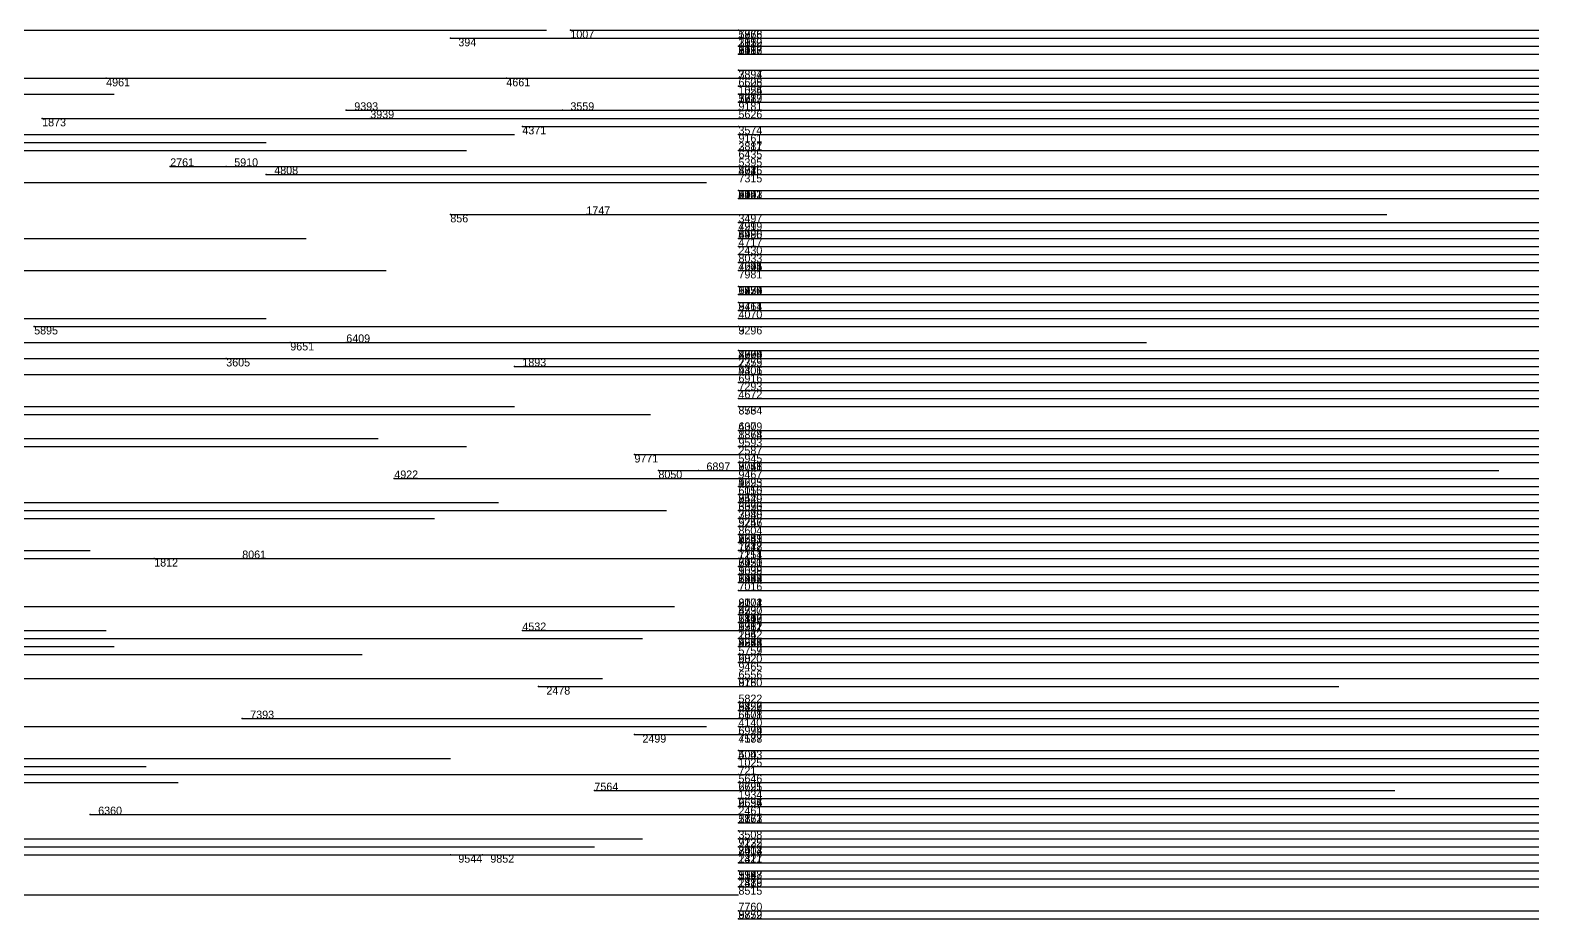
# Model space of a CAD drawing. Extents: x 0 to 1.1, y 0 to 1.
# Drawn here: x 0.9115 to 1.1, y 0.388 to 0.499 of the extents above; entities that cross this region are included whole.
import ezdxf

# ---------------------------------------------------------------- set-up
doc = ezdxf.new("R2010")
doc.units = 0
for name, color, linetype in [('Normals', 1, 'CONTINUOUS'), ('Source_points', 5, 'CONTINUOUS'), ('Text', 3, 'CONTINUOUS')]:
    doc.layers.add(name, color=color, linetype=linetype)

msp = doc.modelspace()

# ---------------------------------------------------------------- linework, layer by layer
at = {"layer": 'Normals', "color": 1}
for p, q in [((0.876, 0.499), (0.976, 0.499)), ((0.964, 0.498), (1.064, 0.498)), ((0.979, 0.499, 1), (1.079, 0.499, 1)), ((1, 0.499, 0.605), (1.1, 0.499, 0.605)), ((1, 0.499, 0.426), (1.1, 0.499, 0.426)), ((1, 0.498, 0.29), (1.1, 0.498, 0.29)), ((1, 0.498, 0.978), (1.1, 0.498, 0.978)), ((1, 0.498, 0.579), (1.1, 0.498, 0.579)), ((1, 0.497, 0.335), (1.1, 0.497, 0.335)), ((1, 0.497, 0.905), (1.1, 0.497, 0.905)), ((1, 0.497, 0.005), (1.1, 0.497, 0.005)), ((1, 0.497, 0.369), (1.1, 0.497, 0.369)), ((1, 0.497, 0.208), (1.1, 0.497, 0.208)), ((1, 0.496, 0.932), (1.1, 0.496, 0.932)), ((1, 0.496, 0.857), (1.1, 0.496, 0.857)), ((1, 0.494, 0.132), (1.1, 0.494, 0.132)), ((0.898, 0.493, 1), (0.998, 0.493, 1)), ((0.921, 0.493, 1), (1.021, 0.493, 1)), ((0.971, 0.493), (1.071, 0.493)), ((1, 0.493, 0.676), (1.1, 0.493, 0.676)), ((1, 0.492, 0.245), (1.1, 0.492, 0.245)), ((1, 0.492, 0.443), (1.1, 0.492, 0.443)), ((1, 0.492, 0.988), (1.1, 0.492, 0.988)), ((0.823, 0.491), (0.922, 0.491)), ((1, 0.491, 0.383), (1.1, 0.491, 0.383)), ((1, 0.491, 0.141), (1.1, 0.491, 0.141)), ((1, 0.491, 0.537), (1.1, 0.491, 0.537)), ((1, 0.491, 0.571), (1.1, 0.491, 0.571)), ((0.951, 0.489), (1.051, 0.489)), ((0.978, 0.489), (1.078, 0.489)), ((1, 0.49, 0.077), (1.1, 0.49, 0.077)), ((1, 0.489, 0.424), (1.1, 0.489, 0.424)), ((0.913, 0.488), (1.013, 0.488)), ((0.954, 0.488, 1), (1.054, 0.488, 1)), ((0.973, 0.487), (1.073, 0.487)), ((1, 0.488, 0.642), (1.1, 0.488, 0.642)), ((1, 0.487, 0.832), (1.1, 0.487, 0.832)), ((0.841, 0.485, 1), (0.941, 0.485, 1)), ((0.872, 0.486, 1), (0.972, 0.486, 1)), ((1, 0.486, 0.556), (1.1, 0.486, 0.556)), ((0.866, 0.484), (0.966, 0.484)), ((1, 0.484, 0.402), (1.1, 0.484, 0.402)), ((1, 0.484, 0.347), (1.1, 0.484, 0.347)), ((1, 0.484, 0.307), (1.1, 0.484, 0.307)), ((0.929, 0.482), (1.029, 0.482)), ((0.936, 0.482), (1.036, 0.482)), ((0.941, 0.481), (1.041, 0.481)), ((1, 0.482, 0.927), (1.1, 0.482, 0.927)), ((1, 0.482, 0.845), (1.1, 0.482, 0.845)), ((1, 0.481, 0.541), (1.1, 0.481, 0.541)), ((1, 0.481, 0.117), (1.1, 0.481, 0.117)), ((1, 0.481, 0.393), (1.1, 0.481, 0.393)), ((0.852, 0.48, 1), (0.952, 0.48, 1)), ((0.896, 0.48, 1), (0.996, 0.48, 1)), ((1, 0.479, 0.634), (1.1, 0.479, 0.634)), ((1, 0.479, 0.002), (1.1, 0.479, 0.002)), ((1, 0.479, 0.838), (1.1, 0.479, 0.838)), ((1, 0.478, 0.393), (1.1, 0.478, 0.393)), ((1, 0.478, 0.768), (1.1, 0.478, 0.768)), ((0.964, 0.476, 1), (1.064, 0.476, 1)), ((0.981, 0.476), (1.081, 0.476)), ((1, 0.475, 0.687), (1.1, 0.475, 0.687)), ((1, 0.475, 0.654), (1.1, 0.475, 0.654)), ((1, 0.475, 0.586), (1.1, 0.475, 0.586)), ((1, 0.474, 0.66), (1.1, 0.474, 0.66)), ((0.846, 0.473, 1), (0.946, 0.473, 1)), ((1, 0.473, 0.405), (1.1, 0.473, 0.405)), ((1, 0.473, 0.602), (1.1, 0.473, 0.602)), ((1, 0.472, 0.041), (1.1, 0.472, 0.041)), ((1, 0.472, 0.155), (1.1, 0.472, 0.155)), ((1, 0.471, 0.443), (1.1, 0.471, 0.443)), ((1, 0.47, 0.067), (1.1, 0.47, 0.067)), ((1, 0.47, 0.176), (1.1, 0.47, 0.176)), ((1, 0.47, 0.487), (1.1, 0.47, 0.487)), ((0.856, 0.469), (0.956, 0.469)), ((1, 0.469, 0.196), (1.1, 0.469, 0.196)), ((1, 0.467, 0.592), (1.1, 0.467, 0.592)), ((1, 0.467, 0.276), (1.1, 0.467, 0.276)), ((1, 0.466, 0.829), (1.1, 0.466, 0.829)), ((1, 0.466, 0.865), (1.1, 0.466, 0.865)), ((1, 0.466, 0.49), (1.1, 0.466, 0.49)), ((1, 0.465, 0.001), (1.1, 0.465, 0.001)), ((1, 0.464, 0.069), (1.1, 0.464, 0.069)), ((1, 0.464, 0.016), (1.1, 0.464, 0.016)), ((0.841, 0.463), (0.941, 0.463)), ((0.912, 0.462, 1), (1.012, 0.462, 1)), ((1, 0.463, 0.901), (1.1, 0.463, 0.901)), ((1, 0.462, 0.609), (1.1, 0.462, 0.609)), ((1, 0.462, 0.373), (1.1, 0.462, 0.373)), ((0.869, 0.46, 1), (0.969, 0.46, 1)), ((0.944, 0.46, 1), (1.044, 0.46, 1)), ((0.951, 0.46), (1.051, 0.46)), ((1, 0.459, 0.035), (1.1, 0.459, 0.035)), ((0.891, 0.458, 1), (0.991, 0.458, 1)), ((0.936, 0.458, 1), (1.036, 0.458, 1)), ((0.972, 0.457), (1.072, 0.457)), ((1, 0.458, 0.792), (1.1, 0.458, 0.792)), ((1, 0.458, 0.392), (1.1, 0.458, 0.392)), ((1, 0.458, 0.334), (1.1, 0.458, 0.334)), ((1, 0.458, 0.332), (1.1, 0.458, 0.332)), ((1, 0.457, 0.728), (1.1, 0.457, 0.728)), ((0.903, 0.456), (1.004, 0.456)), ((1, 0.456, 0.946), (1.1, 0.456, 0.946)), ((1, 0.456, 0.947), (1.1, 0.456, 0.947)), ((1, 0.455, 0.33), (1.1, 0.455, 0.33)), ((1, 0.454, 0.391), (1.1, 0.454, 0.391)), ((1, 0.453, 0.354), (1.1, 0.453, 0.354)), ((0.872, 0.452, 1), (0.972, 0.452, 1)), ((0.889, 0.451), (0.989, 0.451)), ((1, 0.452, 0.229), (1.1, 0.452, 0.229)), ((1, 0.452, 0.842), (1.1, 0.452, 0.842)), ((1, 0.449, 0.175), (1.1, 0.449, 0.175)), ((1, 0.449, 0.576), (1.1, 0.449, 0.576)), ((1, 0.449, 0.718), (1.1, 0.449, 0.718)), ((0.834, 0.448), (0.934, 0.448)), ((0.855, 0.448), (0.955, 0.448)), ((0.866, 0.447, 1), (0.966, 0.447, 1)), ((1, 0.448, 0.531), (1.1, 0.448, 0.531)), ((1, 0.447, 0.457), (1.1, 0.447, 0.457)), ((0.987, 0.446), (1.087, 0.446)), ((1, 0.446, 0.483), (1.1, 0.446, 0.483)), ((1, 0.446, 0.126), (1.1, 0.446, 0.126)), ((1, 0.445, 0.735), (1.1, 0.445, 0.735)), ((1, 0.445, 0.667), (1.1, 0.445, 0.667)), ((1, 0.445, 0.178), (1.1, 0.445, 0.178)), ((0.957, 0.443, 1), (1.057, 0.443, 1)), ((0.99, 0.444, 1), (1.09, 0.444, 1)), ((0.995, 0.444), (1.095, 0.444)), ((1, 0.443, 0.601), (1.1, 0.443, 0.601)), ((1, 0.443, 0.212), (1.1, 0.443, 0.212)), ((1, 0.442, 0.584), (1.1, 0.442, 0.584)), ((1, 0.442, 0.411), (1.1, 0.442, 0.411)), ((1, 0.442, 0.38), (1.1, 0.442, 0.38)), ((1, 0.442, 0.703), (1.1, 0.442, 0.703)), ((0.818, 0.44, 1), (0.918, 0.44, 1)), ((0.87, 0.44), (0.97, 0.44)), ((1, 0.441, 0.98), (1.1, 0.441, 0.98)), ((1, 0.44, 0.26), (1.1, 0.44, 0.26)), ((1, 0.44, 0.005), (1.1, 0.44, 0.005)), ((1, 0.44, 0.56), (1.1, 0.44, 0.56)), ((1, 0.44, 0.162), (1.1, 0.44, 0.162)), ((0.862, 0.438, 1), (0.962, 0.438, 1)), ((0.891, 0.439, 1), (0.991, 0.439, 1)), ((1, 0.439, 0.271), (1.1, 0.439, 0.271)), ((1, 0.439, 0.926), (1.1, 0.439, 0.926)), ((1, 0.438, 0.711), (1.1, 0.438, 0.711)), ((1, 0.438, 0.383), (1.1, 0.438, 0.383)), ((1, 0.437, 0.48), (1.1, 0.437, 0.48)), ((1, 0.437, 0.544), (1.1, 0.437, 0.544)), ((1, 0.436, 0.84), (1.1, 0.436, 0.84)), ((1, 0.436, 0.216), (1.1, 0.436, 0.216)), ((0.819, 0.434), (0.919, 0.434)), ((1, 0.435, 0.698), (1.1, 0.435, 0.698)), ((1, 0.435, 0.045), (1.1, 0.435, 0.045)), ((1, 0.435, 0.539), (1.1, 0.435, 0.539)), ((1, 0.435, 0.328), (1.1, 0.435, 0.328)), ((1, 0.434, 0.966), (1.1, 0.434, 0.966)), ((1, 0.434, 0.081), (1.1, 0.434, 0.081)), ((0.896, 0.433), (0.996, 0.433)), ((0.927, 0.433, 1), (1.027, 0.433, 1)), ((0.938, 0.433), (1.038, 0.433)), ((1, 0.433, 0.249), (1.1, 0.433, 0.249)), ((1, 0.433, 0.461), (1.1, 0.433, 0.461)), ((1, 0.433, 0.539), (1.1, 0.433, 0.539)), ((1, 0.433, 0.582), (1.1, 0.433, 0.582)), ((1, 0.432, 0.522), (1.1, 0.432, 0.522)), ((1, 0.431, 0.729), (1.1, 0.431, 0.729)), ((1, 0.431, 0.026), (1.1, 0.431, 0.026)), ((1, 0.431, 0.647), (1.1, 0.431, 0.647)), ((1, 0.431, 0.455), (1.1, 0.431, 0.455)), ((1, 0.431, 0.201), (1.1, 0.431, 0.201)), ((1, 0.431, 0.565), (1.1, 0.431, 0.565)), ((1, 0.43, 0.516), (1.1, 0.43, 0.516)), ((1, 0.43, 0.13), (1.1, 0.43, 0.13)), ((1, 0.429, 0.176), (1.1, 0.429, 0.176)), ((0.892, 0.427, 1), (0.992, 0.427, 1)), ((1, 0.427, 0.663), (1.1, 0.427, 0.663)), ((1, 0.427, 0.955), (1.1, 0.427, 0.955)), ((1, 0.427, 0.343), (1.1, 0.427, 0.343)), ((1, 0.427, 0.061), (1.1, 0.427, 0.061)), ((1, 0.426, 0.944), (1.1, 0.426, 0.944)), ((1, 0.426, 0.698), (1.1, 0.426, 0.698)), ((1, 0.426, 0.673), (1.1, 0.426, 0.673)), ((1, 0.426, 0.987), (1.1, 0.426, 0.987)), ((1, 0.426, 0.704), (1.1, 0.426, 0.704)), ((1, 0.425, 0.717), (1.1, 0.425, 0.717)), ((1, 0.425, 0.318), (1.1, 0.425, 0.318)), ((1, 0.425, 0.76), (1.1, 0.425, 0.76)), ((1, 0.425, 0.137), (1.1, 0.425, 0.137)), ((0.821, 0.424), (0.921, 0.424)), ((0.858, 0.423), (0.958, 0.423)), ((0.888, 0.423), (0.988, 0.423)), ((0.973, 0.424), (1.073, 0.424)), ((1, 0.424, 0.096), (1.1, 0.424, 0.096)), ((1, 0.424, 0.087), (1.1, 0.424, 0.087)), ((1, 0.423, 0.785), (1.1, 0.423, 0.785)), ((1, 0.423, 0.793), (1.1, 0.423, 0.793)), ((1, 0.423, 0.482), (1.1, 0.423, 0.482)), ((1, 0.423, 0.677), (1.1, 0.423, 0.677)), ((1, 0.423, 0.697), (1.1, 0.423, 0.697)), ((0.815, 0.422), (0.915, 0.422)), ((0.822, 0.422), (0.922, 0.422)), ((0.853, 0.421), (0.953, 0.421)), ((1, 0.422, 0.776), (1.1, 0.422, 0.776)), ((1, 0.422, 0.738), (1.1, 0.422, 0.738)), ((1, 0.421, 0.58), (1.1, 0.421, 0.58)), ((1, 0.42, 0.895), (1.1, 0.42, 0.895)), ((1, 0.42, 0.273), (1.1, 0.42, 0.273)), ((1, 0.42, 0.218), (1.1, 0.42, 0.218)), ((0.815, 0.418), (0.915, 0.418)), ((0.883, 0.418, 1), (0.983, 0.418, 1)), ((0.975, 0.417, 1), (1.075, 0.417, 1)), ((1, 0.418, 0.908), (1.1, 0.418, 0.908)), ((1, 0.418, 0.818), (1.1, 0.418, 0.818)), ((1, 0.418, 0.473), (1.1, 0.418, 0.473)), ((1, 0.415, 0.272), (1.1, 0.415, 0.272)), ((1, 0.415, 0.699), (1.1, 0.415, 0.699)), ((0.938, 0.413), (1.038, 0.413)), ((1, 0.414, 0.868), (1.1, 0.414, 0.868)), ((1, 0.414, 0.816), (1.1, 0.414, 0.816)), ((1, 0.413, 0.283), (1.1, 0.413, 0.283)), ((1, 0.413, 0.604), (1.1, 0.413, 0.604)), ((0.835, 0.412), (0.935, 0.412)), ((0.896, 0.412), (0.996, 0.412)), ((0.987, 0.411, 1), (1.087, 0.411, 1)), ((1, 0.412, 0.913), (1.1, 0.412, 0.913)), ((1, 0.412, 0.4), (1.1, 0.412, 0.4)), ((1, 0.411, 0.075), (1.1, 0.411, 0.075)), ((1, 0.411, 0.713), (1.1, 0.411, 0.713)), ((1, 0.411, 0.609), (1.1, 0.411, 0.609)), ((0.864, 0.408), (0.964, 0.408)), ((1, 0.409, 0.256), (1.1, 0.409, 0.256)), ((1, 0.409, 0.116), (1.1, 0.409, 0.116)), ((1, 0.408, 0.064), (1.1, 0.408, 0.064)), ((0.826, 0.407), (0.926, 0.407)), ((0.907, 0.406, 1), (1.007, 0.406, 1)), ((1, 0.407, 0.861), (1.1, 0.407, 0.861)), ((1, 0.406, 0.833), (1.1, 0.406, 0.833)), ((0.831, 0.405), (0.93, 0.405)), ((0.982, 0.404, 1), (1.082, 0.404, 1)), ((1, 0.405, 0.071), (1.1, 0.405, 0.071)), ((1, 0.405, 0.198), (1.1, 0.405, 0.198)), ((1, 0.403, 0.212), (1.1, 0.403, 0.212)), ((1, 0.403, 0.761), (1.1, 0.403, 0.761)), ((1, 0.403, 0.528), (1.1, 0.403, 0.528)), ((1, 0.402, 0.159), (1.1, 0.402, 0.159)), ((1, 0.402, 0.06), (1.1, 0.402, 0.06)), ((0.919, 0.401, 1), (1.019, 0.401, 1)), ((1, 0.401, 0.136), (1.1, 0.401, 0.136)), ((1, 0.401, 0.999), (1.1, 0.401, 0.999)), ((1, 0.4, 0.617), (1.1, 0.4, 0.617)), ((0.841, 0.398), (0.941, 0.398)), ((0.888, 0.398, 1), (0.988, 0.398, 1)), ((1, 0.399, 0.67), (1.1, 0.399, 0.67)), ((1, 0.398, 0.112), (1.1, 0.398, 0.112)), ((1, 0.398, 0.69), (1.1, 0.398, 0.69)), ((0.882, 0.397), (0.982, 0.397)), ((0.889, 0.396), (0.989, 0.396)), ((0.964, 0.396, 1), (1.064, 0.396, 1)), ((0.968, 0.396, 1), (1.068, 0.396, 1)), ((1, 0.397, 0.015), (1.1, 0.397, 0.015)), ((1, 0.396, 0.37), (1.1, 0.396, 0.37)), ((1, 0.396, 0.66), (1.1, 0.396, 0.66)), ((1, 0.396, 0.402), (1.1, 0.396, 0.402)), ((1, 0.395, 0.332), (1.1, 0.395, 0.332)), ((1, 0.394, 0.005), (1.1, 0.394, 0.005)), ((1, 0.394, 0.606), (1.1, 0.394, 0.606)), ((1, 0.393, 0.471), (1.1, 0.393, 0.471)), ((1, 0.393, 0.636), (1.1, 0.393, 0.636)), ((1, 0.393, 0.437), (1.1, 0.393, 0.437)), ((1, 0.393, 0.534), (1.1, 0.393, 0.534)), ((0.9, 0.391, 1), (1, 0.391, 1)), ((1, 0.392, 0.107), (1.1, 0.392, 0.107)), ((1, 0.392, 0.947), (1.1, 0.392, 0.947)), ((1, 0.389, 0.527), (1.1, 0.389, 0.527)), ((1, 0.389, 0.223), (1.1, 0.389, 0.223)), ((1, 0.388, 0.135), (1.1, 0.388, 0.135))]:
    msp.add_line(p, q, dxfattribs=at)
at = {"layer": 'Source_points', "color": 5}
for p in [(0.964, 0.498), (0.979, 0.499, 1), (1, 0.499, 0.605), (1, 0.499, 0.426), (1, 0.498, 0.29), (1, 0.498, 0.978), (1, 0.498, 0.579), (1, 0.497, 0.335), (1, 0.497, 0.905), (1, 0.497, 0.005), (1, 0.497, 0.369), (1, 0.497, 0.208), (1, 0.496, 0.932), (1, 0.496, 0.857), (1, 0.494, 0.132), (0.921, 0.493, 1), (0.971, 0.493), (1, 0.493, 0.676), (1, 0.492, 0.245), (1, 0.492, 0.443), (1, 0.492, 0.988), (1, 0.491, 0.383), (1, 0.491, 0.141), (1, 0.491, 0.537), (1, 0.491, 0.571), (0.951, 0.489), (0.978, 0.489), (1, 0.49, 0.077), (1, 0.489, 0.424), (0.913, 0.488), (0.954, 0.488, 1), (0.973, 0.487), (1, 0.488, 0.642), (1, 0.487, 0.832), (1, 0.486, 0.556), (1, 0.484, 0.402), (1, 0.484, 0.347), (1, 0.484, 0.307), (0.929, 0.482), (0.936, 0.482), (0.941, 0.481), (1, 0.482, 0.927), (1, 0.482, 0.845), (1, 0.481, 0.541), (1, 0.481, 0.117), (1, 0.481, 0.393), (1, 0.479, 0.634), (1, 0.479, 0.002), (1, 0.479, 0.838), (1, 0.478, 0.393), (1, 0.478, 0.768), (0.964, 0.476, 1), (0.981, 0.476), (1, 0.475, 0.687), (1, 0.475, 0.654), (1, 0.475, 0.586), (1, 0.474, 0.66), (1, 0.473, 0.405), (1, 0.473, 0.602), (1, 0.472, 0.041), (1, 0.472, 0.155), (1, 0.471, 0.443), (1, 0.47, 0.067), (1, 0.47, 0.176), (1, 0.47, 0.487), (1, 0.469, 0.196), (1, 0.467, 0.592), (1, 0.467, 0.276), (1, 0.466, 0.829), (1, 0.466, 0.865), (1, 0.466, 0.49), (1, 0.465, 0.001), (1, 0.464, 0.069), (1, 0.464, 0.016), (0.912, 0.462, 1), (1, 0.463, 0.901), (1, 0.462, 0.609), (1, 0.462, 0.373), (0.944, 0.46, 1), (0.951, 0.46), (1, 0.459, 0.035), (0.936, 0.458, 1), (0.972, 0.457), (1, 0.458, 0.792), (1, 0.458, 0.392), (1, 0.458, 0.334), (1, 0.458, 0.332), (1, 0.457, 0.728), (1, 0.456, 0.946), (1, 0.456, 0.947), (1, 0.455, 0.33), (1, 0.454, 0.391), (1, 0.453, 0.354), (1, 0.452, 0.229), (1, 0.452, 0.842), (1, 0.449, 0.175), (1, 0.449, 0.576), (1, 0.449, 0.718), (1, 0.448, 0.531), (1, 0.447, 0.457), (0.987, 0.446), (1, 0.446, 0.483), (1, 0.446, 0.126), (1, 0.445, 0.735), (1, 0.445, 0.667), (1, 0.445, 0.178), (0.957, 0.443, 1), (0.99, 0.444, 1), (0.995, 0.444), (1, 0.443, 0.601), (1, 0.443, 0.212), (1, 0.442, 0.584), (1, 0.442, 0.411), (1, 0.442, 0.38), (1, 0.442, 0.703), (1, 0.441, 0.98), (1, 0.44, 0.26), (1, 0.44, 0.005), (1, 0.44, 0.56), (1, 0.44, 0.162), (1, 0.439, 0.271), (1, 0.439, 0.926), (1, 0.438, 0.711), (1, 0.438, 0.383), (1, 0.437, 0.48), (1, 0.437, 0.544), (1, 0.436, 0.84), (1, 0.436, 0.216), (1, 0.435, 0.698), (1, 0.435, 0.045), (1, 0.435, 0.539), (1, 0.435, 0.328), (1, 0.434, 0.966), (1, 0.434, 0.081), (0.927, 0.433, 1), (0.938, 0.433), (1, 0.433, 0.249), (1, 0.433, 0.461), (1, 0.433, 0.539), (1, 0.433, 0.582), (1, 0.432, 0.522), (1, 0.431, 0.729), (1, 0.431, 0.026), (1, 0.431, 0.647), (1, 0.431, 0.455), (1, 0.431, 0.201), (1, 0.431, 0.565), (1, 0.43, 0.516), (1, 0.43, 0.13), (1, 0.429, 0.176), (1, 0.427, 0.663), (1, 0.427, 0.955), (1, 0.427, 0.343), (1, 0.427, 0.061), (1, 0.426, 0.944), (1, 0.426, 0.698), (1, 0.426, 0.673), (1, 0.426, 0.987), (1, 0.426, 0.704), (1, 0.425, 0.717), (1, 0.425, 0.318), (1, 0.425, 0.76), (1, 0.425, 0.137), (0.973, 0.424), (1, 0.424, 0.096), (1, 0.424, 0.087), (1, 0.423, 0.785), (1, 0.423, 0.793), (1, 0.423, 0.482), (1, 0.423, 0.677), (1, 0.423, 0.697), (1, 0.422, 0.776), (1, 0.422, 0.738), (1, 0.421, 0.58), (1, 0.42, 0.895), (1, 0.42, 0.273), (1, 0.42, 0.218), (0.975, 0.417, 1), (1, 0.418, 0.908), (1, 0.418, 0.818), (1, 0.418, 0.473), (1, 0.415, 0.272), (1, 0.415, 0.699), (0.938, 0.413), (1, 0.414, 0.868), (1, 0.414, 0.816), (1, 0.413, 0.283), (1, 0.413, 0.604), (0.987, 0.411, 1), (1, 0.412, 0.913), (1, 0.412, 0.4), (1, 0.411, 0.075), (1, 0.411, 0.713), (1, 0.411, 0.609), (1, 0.409, 0.256), (1, 0.409, 0.116), (1, 0.408, 0.064), (1, 0.407, 0.861), (1, 0.406, 0.833), (0.982, 0.404, 1), (1, 0.405, 0.071), (1, 0.405, 0.198), (1, 0.403, 0.212), (1, 0.403, 0.761), (1, 0.403, 0.528), (1, 0.402, 0.159), (1, 0.402, 0.06), (0.919, 0.401, 1), (1, 0.401, 0.136), (1, 0.401, 0.999), (1, 0.4, 0.617), (1, 0.399, 0.67), (1, 0.398, 0.112), (1, 0.398, 0.69), (0.964, 0.396, 1), (0.968, 0.396, 1), (1, 0.397, 0.015), (1, 0.396, 0.37), (1, 0.396, 0.66), (1, 0.396, 0.402), (1, 0.395, 0.332), (1, 0.394, 0.005), (1, 0.394, 0.606), (1, 0.393, 0.471), (1, 0.393, 0.636), (1, 0.393, 0.437), (1, 0.393, 0.534), (1, 0.392, 0.107), (1, 0.392, 0.947), (1, 0.389, 0.527), (1, 0.389, 0.223), (1, 0.388, 0.135)]:
    msp.add_point(p, dxfattribs=at)

# ---------------------------------------------------------------- texts
at = {"layer": 'Text', "color": 3}
for s, p in [('394', (0.965, 0.497)), ('1007', (0.979, 0.498, 1)), ('5975', (1, 0.498, 0.426)), ('3010', (1, 0.497, 0.978)), ('7758', (1, 0.498, 0.579)), ('2132', (1, 0.497, 0.905)), ('2929', (1, 0.497, 0.005)), ('1866', (1, 0.498, 0.605)), ('1350', (1, 0.497, 0.29)), ('5418', (1, 0.496, 0.857)), ('828', (1, 0.496, 0.932)), ('9136', (1, 0.496, 0.208)), ('7138', (1, 0.496, 0.369)), ('1097', (1, 0.496, 0.335)), ('3394', (1, 0.493, 0.676)), ('7897', (1, 0.493, 0.132)), ('4961', (0.921, 0.492, 1)), ('4661', (0.971, 0.492)), ('6505', (1, 0.492, 0.443)), ('6628', (1, 0.492, 0.988)), ('1024', (1, 0.491, 0.383)), ('1556', (1, 0.491, 0.245)), ('3617', (1, 0.49, 0.141)), ('5987', (1, 0.49, 0.537)), ('7729', (1, 0.49, 0.571)), ('1227', (1, 0.49, 0.077)), ('9393', (0.952, 0.489)), ('3939', (0.954, 0.488, 1)), ('3559', (0.979, 0.489)), ('5626', (1, 0.488, 0.642)), ('9181', (1, 0.489, 0.424)), ('1873', (0.913, 0.487)), ('4371', (0.973, 0.486)), ('3574', (1, 0.486, 0.832)), ('3387', (1, 0.484, 0.347)), ('9161', (1, 0.485, 0.556)), ('2811', (1, 0.484, 0.402)), ('2761', (0.929, 0.482)), ('5910', (0.937, 0.482)), ('5395', (1, 0.482, 0.845)), ('6435', (1, 0.483, 0.307)), ('4808', (0.942, 0.481)), ('4716', (1, 0.481, 0.117)), ('3025', (1, 0.481, 0.541)), ('884', (1, 0.481, 0.927)), ('7315', (1, 0.48, 0.393)), ('4241', (1, 0.478, 0.393)), ('5022', (1, 0.478, 0.002)), ('9051', (1, 0.478, 0.768)), ('2102', (1, 0.478, 0.634)), ('6443', (1, 0.478, 0.838)), ('1747', (0.981, 0.476)), ('856', (0.964, 0.475, 1)), ('3497', (1, 0.475, 0.654)), ('421', (1, 0.474, 0.687)), ('4486', (1, 0.473, 0.66)), ('8990', (1, 0.473, 0.602)), ('7999', (1, 0.474, 0.586)), ('6495', (1, 0.473, 0.405)), ('4717', (1, 0.472, 0.155)), ('2430', (1, 0.471, 0.041)), ('4045', (1, 0.469, 0.067)), ('4674', (1, 0.469, 0.176)), ('8033', (1, 0.47, 0.443)), ('7201', (1, 0.469, 0.487)), ('7981', (1, 0.468, 0.196)), ('9750', (1, 0.466, 0.276)), ('9972', (1, 0.466, 0.49)), ('6458', (1, 0.466, 0.592)), ('1224', (1, 0.466, 0.829)), ('1833', (1, 0.466, 0.865)), ('4070', (1, 0.463, 0.901)), ('8711', (1, 0.464, 0.069)), ('9464', (1, 0.464, 0.001)), ('9711', (1, 0.464, 0.016)), ('5895', (0.912, 0.461, 1)), ('3296', (1, 0.461, 0.373)), ('9', (1, 0.461, 0.609)), ('9651', (0.944, 0.459, 1)), ('6409', (0.951, 0.46)), ('4960', (1, 0.458, 0.035)), ('3674', (1, 0.458, 0.334)), ('8798', (1, 0.458, 0.332)), ('2300', (1, 0.458, 0.792)), ('3605', (0.936, 0.457, 1)), ('1893', (0.973, 0.457)), ('4306', (1, 0.456, 0.946)), ('9401', (1, 0.456, 0.947)), ('2375', (1, 0.457, 0.392)), ('7759', (1, 0.457, 0.728)), ('6916', (1, 0.455, 0.33)), ('7293', (1, 0.454, 0.391)), ('4672', (1, 0.453, 0.354)), ('376', (1, 0.451, 0.229)), ('8534', (1, 0.451, 0.842)), ('437', (1, 0.449, 0.175)), ('8864', (1, 0.448, 0.531)), ('6009', (1, 0.449, 0.718)), ('1378', (1, 0.448, 0.576)), ('9593', (1, 0.447, 0.457)), ('2587', (1, 0.446, 0.483)), ('9771', (0.987, 0.445)), ('6897', (0.996, 0.444)), ('5945', (1, 0.445, 0.126)), ('8041', (1, 0.444, 0.667)), ('9056', (1, 0.444, 0.178)), ('7778', (1, 0.444, 0.735)), ('4922', (0.957, 0.443, 1)), ('8050', (0.99, 0.443, 1)), ('4693', (1, 0.442, 0.601)), ('9467', (1, 0.443, 0.212)), ('9625', (1, 0.442, 0.703)), ('12', (1, 0.442, 0.584)), ('5010', (1, 0.441, 0.411)), ('6155', (1, 0.441, 0.38)), ('3076', (1, 0.439, 0.26)), ('3350', (1, 0.439, 0.271)), ('8449', (1, 0.44, 0.56)), ('9520', (1, 0.44, 0.162)), ('7440', (1, 0.44, 0.98)), ('6693', (1, 0.439, 0.005)), ('3948', (1, 0.438, 0.711)), ('5756', (1, 0.437, 0.383)), ('9247', (1, 0.437, 0.544)), ('7080', (1, 0.438, 0.926)), ('8604', (1, 0.436, 0.48)), ('8651', (1, 0.435, 0.216)), ('9249', (1, 0.435, 0.328)), ('2369', (1, 0.435, 0.698)), ('7233', (1, 0.435, 0.045)), ('1683', (1, 0.435, 0.84)), ('8061', (0.938, 0.433)), ('7717', (1, 0.434, 0.539)), ('7211', (1, 0.433, 0.539)), ('1222', (1, 0.434, 0.966)), ('1648', (1, 0.434, 0.081)), ('1154', (1, 0.433, 0.249)), ('1812', (0.927, 0.432, 1)), ('3433', (1, 0.432, 0.522)), ('5038', (1, 0.431, 0.201)), ('9039', (1, 0.431, 0.565)), ('6051', (1, 0.432, 0.461)), ('7720', (1, 0.432, 0.582)), ('1593', (1, 0.431, 0.026)), ('3453', (1, 0.43, 0.516)), ('2069', (1, 0.43, 0.455)), ('6239', (1, 0.43, 0.13)), ('7016', (1, 0.429, 0.176)), ('1894', (1, 0.43, 0.647)), ('1447', (1, 0.43, 0.729)), ('8101', (1, 0.427, 0.955)), ('9074', (1, 0.427, 0.061)), ('2702', (1, 0.427, 0.663)), ('4790', (1, 0.426, 0.987)), ('523', (1, 0.426, 0.944)), ('8537', (1, 0.426, 0.343)), ('2119', (1, 0.425, 0.673)), ('2367', (1, 0.425, 0.717)), ('6846', (1, 0.425, 0.704)), ('1407', (1, 0.425, 0.698)), ('4532', (0.973, 0.424)), ('5352', (1, 0.424, 0.318)), ('9967', (1, 0.424, 0.137)), ('6781', (1, 0.424, 0.76)), ('1311', (1, 0.424, 0.087)), ('487', (1, 0.422, 0.793)), ('8346', (1, 0.422, 0.677)), ('9982', (1, 0.422, 0.697)), ('284', (1, 0.423, 0.785)), ('2268', (1, 0.422, 0.776)), ('2884', (1, 0.422, 0.482)), ('1062', (1, 0.423, 0.096)), ('5759', (1, 0.421, 0.58)), ('5757', (1, 0.421, 0.738)), ('9820', (1, 0.42, 0.218)), ('602', (1, 0.42, 0.895)), ('9465', (1, 0.419, 0.273)), ('6556', (1, 0.418, 0.818)), ('2478', (0.976, 0.416, 1)), ('816', (1, 0.417, 0.908)), ('9780', (1, 0.417, 0.473)), ('5822', (1, 0.415, 0.272)), ('8856', (1, 0.414, 0.868)), ('9727', (1, 0.414, 0.816)), ('6459', (1, 0.414, 0.699)), ('7393', (0.939, 0.413)), ('4140', (1, 0.412, 0.913)), ('5608', (1, 0.413, 0.283)), ('6171', (1, 0.413, 0.604)), ('2499', (0.988, 0.41, 1)), ('4187', (1, 0.41, 0.075)), ('5974', (1, 0.411, 0.4)), ('6999', (1, 0.411, 0.713)), ('7578', (1, 0.41, 0.609)), ('4043', (1, 0.408, 0.256)), ('5003', (1, 0.408, 0.116)), ('1025', (1, 0.407, 0.064)), ('5646', (1, 0.405, 0.833)), ('721', (1, 0.406, 0.861)), ('7564', (0.982, 0.404, 1)), ('2795', (1, 0.404, 0.071)), ('6621', (1, 0.404, 0.198)), ('1934', (1, 0.403, 0.212)), ('6360', (0.92, 0.401, 1)), ('9596', (1, 0.402, 0.06)), ('2657', (1, 0.402, 0.761)), ('6554', (1, 0.402, 0.528)), ('2461', (1, 0.401, 0.159)), ('5172', (1, 0.4, 0.617)), ('2751', (1, 0.4, 0.999)), ('1863', (1, 0.4, 0.136)), ('3508', (1, 0.398, 0.67)), ('9222', (1, 0.397, 0.69)), ('7135', (1, 0.397, 0.112)), ('9544', (0.965, 0.395, 1)), ('9852', (0.969, 0.395, 1)), ('8003', (1, 0.396, 0.402)), ('2607', (1, 0.396, 0.66)), ('7414', (1, 0.396, 0.015)), ('2327', (1, 0.395, 0.37)), ('1411', (1, 0.395, 0.332)), ('3368', (1, 0.393, 0.005)), ('5947', (1, 0.393, 0.534)), ('9183', (1, 0.393, 0.606)), ('139', (1, 0.393, 0.471)), ('2875', (1, 0.392, 0.437)), ('1419', (1, 0.392, 0.636)), ('1886', (1, 0.392, 0.107)), ('8515', (1, 0.391, 0.947)), ('8879', (1, 0.388, 0.135)), ('9752', (1, 0.388, 0.223)), ('7760', (1, 0.389, 0.527))]:
    msp.add_text(s, height=0.001, dxfattribs=at).set_placement(p)

doc.saveas('drawing.dxf')
